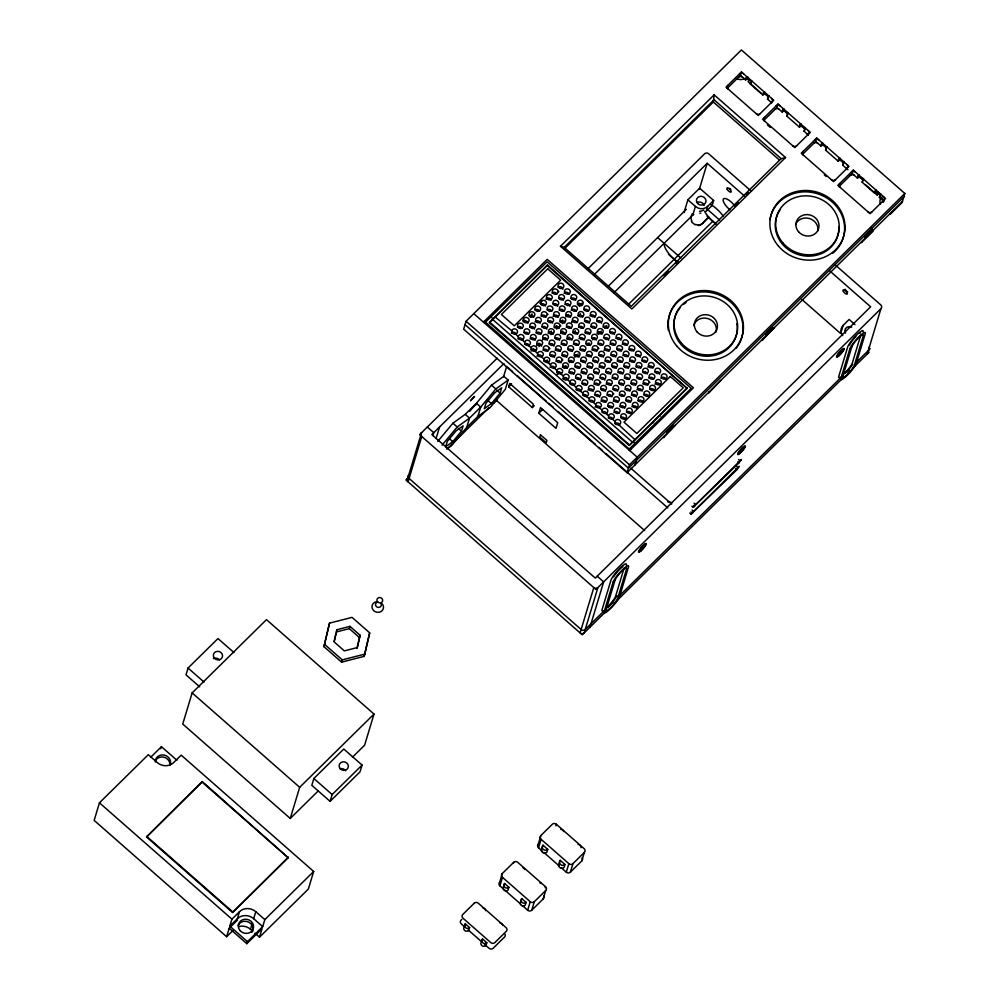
<?xml version="1.0" encoding="UTF-8"?>
<svg xmlns="http://www.w3.org/2000/svg" width="999" height="999" viewBox="0 0 999 999"><rect width="100%" height="100%" fill="white"/><g stroke="black" fill="none" stroke-linecap="round" stroke-linejoin="round"><path stroke-width="1.5" d="M714.16 94.83L560.464 246.266L631.868 308.966L785.564 157.517L714.16 94.83L713.361 102.01L564.622 248.564M690.971 514.223L736.987 469.605L739.26 466.283L690.996 514.135L689.785 513.074M323.951 646.653L329.52 623.139L352.06 617.37L369.692 632.854L364.797 654.108L364.111 656.38L341.583 662.15L323.951 646.653L329.52 623.139M334.103 641.495L335.989 633.316M336.988 629.695L334.166 641.945L344.33 650.886L357.33 647.552L360.152 635.302L349.987 626.361L336.988 629.695L336.301 631.955L349.3 628.633L359.465 637.562L356.955 648.463M364.111 656.38L369.692 632.854M693.044 507.33L739.048 462.812L741.333 459.528L693.044 507.33L691.832 506.268M254.995 933.203L259.515 937.162L308.366 889.035L313.674 871.465L181.194 755.132L173.664 762.562A11.638 10.639 16.8 0 1 157.343 762.612L148.314 754.682L99.45 802.809L94.156 820.379L226.623 936.712L233.079 930.356M160.827 748.713L161.438 746.678L176.873 760.227M233.978 652.584L217.982 638.548L188.049 668.031L186.001 674.837L199.713 686.875M146.541 836.962L202.322 781.605L288.174 857.716L232.567 912.512L146.541 836.962L202.322 781.605M352.397 757.254L364.598 745.229L374.013 714.073L266.483 619.642L192.145 692.894L182.742 724.05L290.259 818.481L318.007 791.146M232.567 912.512L288.349 857.142M226.623 936.712L229.196 928.208L236.726 920.791A11.638 10.639 16.8 0 1 237.45 920.141M247.44 941.657L229.807 926.173L231.93 919.142L239.46 911.725A11.638 10.639 16.8 0 1 255.781 911.675L264.822 919.604L262.7 926.635L247.44 941.657L246.828 943.693L229.196 928.208M229.807 926.173L237.337 918.755L239.46 911.725M252.747 931.218L250.487 929.232L252.248 923.388M262.7 926.635L253.671 918.693L255.781 911.675M290.259 818.481L299.675 787.312L374.013 714.073M349.3 628.633L349.987 626.361M341.583 662.15L342.27 659.877L364.797 654.108M259.515 937.162L262.075 928.67L246.828 943.693M313.861 778.508L311.813 785.314L330.082 801.36L360.015 771.877L362.075 765.072L343.793 749.025L313.861 778.508L332.143 794.567L330.082 801.36M359.465 637.562L360.152 635.302M890.671 213.012L890.334 214.148L902.109 202.547L904.844 193.481L741.408 49.95L466.058 321.253L463.661 329.183L627.11 472.714L902.447 201.411M432.904 435.564L433.778 432.667L427.322 427.01M436.076 438.536L439.572 426.96M489.41 322.689L547.514 265.047L687.125 388.361L629.195 445.442L489.41 322.689L547.514 265.047M495.204 316.983L511.788 330.831M461.501 431.168L463.124 425.811L456.019 430.919L447.302 441.396L445.679 446.753L452.784 441.645L461.501 431.168L458.279 428.334M446.678 449.125L451.598 445.579L466.708 427.422L469.518 418.131L480.706 407.093L495.829 388.936L508.141 380.082L503.833 376.298L491.52 385.164L476.411 403.321L465.222 414.348L452.909 423.214L437.787 441.371M466.708 427.422L477.909 416.396L480.706 407.093L476.411 403.321M497.315 397.452L496.416 400.399L644.68 530.606M503.558 376.748L506.68 366.408M500.124 393.119L501.735 387.762L494.642 392.869L485.926 403.346L484.303 408.703L491.408 403.596L500.124 393.119L496.89 390.284M508.141 380.082L505.332 389.373L490.222 407.53L477.909 416.396M508.691 386.8L509.715 383.404L533.366 404.183L532.342 407.58L508.691 386.8L511.588 383.953M538.798 413.249L540.509 407.58L557.717 422.689L556.006 428.346L538.798 413.249L542.657 409.44M558.041 371.765L557.18 374.6L559.39 372.427M578.321 305.719L579.095 303.134M579.545 306.156L580.319 303.559M581.006 305.806L581.793 303.209M465.284 923.813L464.435 926.647A2.91 2.66 16.8 0 0 464.647 930.444A2.91 2.66 16.8 0 0 468.731 930.431L469.592 927.596L465.284 923.813A2.91 2.66 16.8 0 0 465.509 927.609A2.91 2.66 16.8 0 0 469.592 927.596M684.04 212.562L687.886 199.812L699.662 188.199L713.648 200.474L712.15 205.444L706.156 211.338L707.654 206.381L713.648 200.474M699.337 189.298L707.192 163.274L744.555 196.079M691.845 220.941L691.383 219.78A16.009 5.832 45.4 0 1 692.944 214.585L695.416 206.418L687.886 199.812M727.185 88.387L740.434 75.337L741.458 71.94L773.713 100.275L758.266 115.484L726.011 87.163L741.458 71.94M629.195 445.442L687.3 387.799M482.492 938.923L481.63 941.757A2.91 2.66 16.8 0 0 481.855 945.554A2.91 2.66 16.8 0 0 485.939 945.529L486.788 942.706L482.492 938.923A2.91 2.66 16.8 0 0 482.717 942.719A2.91 2.66 16.8 0 0 486.788 942.706M522.477 905.656L527.672 910.226A2.91 2.66 16.8 0 0 531.755 910.201L543.144 898.988L545.716 890.484A2.91 2.66 16.8 0 0 545.491 886.687L517.757 862.324A2.91 2.66 16.8 0 0 513.673 862.349L502.272 873.563L499.712 882.067A2.91 2.66 16.8 0 0 499.937 885.863L520.741 904.132M499.937 885.863L502.497 877.359A2.91 2.66 16.8 0 1 502.272 873.563M634.989 439.735L618.743 424.75M766.733 94.73A3.197 2.922 16.8 0 0 762.799 94.98L750.324 84.028A3.197 2.922 16.8 0 0 749.987 79.957A3.197 2.922 16.8 0 0 745.591 79.883L746.29 77.547A3.197 2.922 16.8 0 1 747.839 76.823M627.11 472.714L629.495 464.772L904.844 193.481M702.522 223.376L708.641 217.058L702.522 223.376A8.729 7.98 16.8 0 1 698.301 225.574M504.595 883.503L503.733 886.325A2.91 2.66 16.8 0 0 503.958 890.121A2.91 2.66 16.8 0 0 508.029 890.109L508.891 887.274L504.595 883.503A2.91 2.66 16.8 0 0 504.807 887.287A2.91 2.66 16.8 0 0 508.891 887.274M749 78.896L748.151 81.731L761.051 93.069M513.349 863.411L513.673 862.349M634.827 465.097L637.225 457.167L473.776 313.636M750.324 84.028L751.023 81.706A3.197 2.922 16.8 0 0 751.66 80.507M589.984 627.197L603.671 581.868L597.215 576.198M762.799 94.98L763.498 92.657A3.197 2.922 16.8 0 1 764.747 91.995M521.79 898.601L520.941 901.435A2.91 2.66 16.8 0 0 521.153 905.231A2.91 2.66 16.8 0 0 525.237 905.219L526.098 902.384L521.79 898.601A2.91 2.66 16.8 0 0 522.015 902.397A2.91 2.66 16.8 0 0 526.098 902.384M542.02 850.848L538.548 847.814A2.91 2.66 16.8 0 1 538.324 844.018L540.896 835.514L552.285 824.287A2.91 2.66 16.8 0 1 556.368 824.275L584.115 848.638A2.91 2.66 16.8 0 1 584.328 852.434L581.768 860.926L570.379 872.152A2.91 2.66 16.8 0 1 566.296 872.164L561.088 867.607M538.548 847.814L541.121 839.31A2.91 2.66 16.8 0 1 540.896 835.514M663.786 436.563L663.448 437.699L675.374 425.149M624 568.443L615.546 596.428A8.729 1.586 -48.7 0 1 611.613 602.409A8.729 1.586 -48.7 0 1 605.731 608.104M771.653 102.76L767.519 99.138L768.219 96.816A3.197 2.922 16.8 0 0 768.868 95.617M543.006 845.204L542.132 848.089A3.197 2.922 16.8 0 0 542.382 852.259A3.197 2.922 16.8 0 0 546.865 852.247L547.739 849.362L543.006 845.204A3.197 2.922 16.8 0 0 543.256 849.375A3.197 2.922 16.8 0 0 547.739 849.362M527.672 910.226L530.244 901.722L502.497 877.359M555.894 825.873L556.368 824.275M531.755 910.201L534.315 901.71L545.716 890.484M763.748 120.492L776.985 107.442L778.009 104.046L810.276 132.38L794.829 147.59L762.562 119.268L778.009 104.046M545.167 887.749L545.491 886.687M804.682 128.596A3.197 2.922 16.8 0 0 799.35 127.085L786.875 116.134A3.197 2.922 16.8 0 0 786.538 112.063A3.197 2.922 16.8 0 0 782.155 111.975L782.854 109.653A3.197 2.922 16.8 0 1 784.103 108.991M560.214 860.314L559.34 863.198A3.197 2.922 16.8 0 0 559.577 867.369A3.197 2.922 16.8 0 0 564.073 867.357L564.947 864.46L560.214 860.314A3.197 2.922 16.8 0 0 560.451 864.485A3.197 2.922 16.8 0 0 564.947 864.46M786.875 116.134L787.574 113.811A3.197 2.922 16.8 0 0 788.223 112.612M709.165 391.858L708.828 392.982L720.754 380.444M566.296 872.164L568.856 863.673L541.121 839.31M570.379 872.152L572.939 863.66L584.328 852.434M799.35 127.085L800.062 124.763A3.197 2.922 16.8 0 1 801.31 124.101M808.216 134.865L804.083 131.244L804.782 128.921A3.197 2.922 16.8 0 0 805.431 127.722M802.459 154.483L815.696 141.446L816.72 138.037L848.988 166.371L833.541 181.593L801.273 153.259L816.72 138.037M824.799 145.717A3.197 2.922 16.8 0 0 820.866 145.979L821.565 143.656A3.197 2.922 16.8 0 1 822.814 142.982M762.849 338.961L762.499 340.097L774.437 327.547M847.951 169.768L842.794 165.235A3.197 2.922 16.8 0 0 842.457 161.164A3.197 2.922 16.8 0 0 838.061 161.089L825.586 150.125L826.285 147.802A3.197 2.922 16.8 0 0 826.935 146.603M838.061 161.089L838.773 158.754A3.197 2.922 16.8 0 1 840.009 158.092M842.794 165.235L843.493 162.912A3.197 2.922 16.8 0 0 844.143 161.713M839.023 186.588L852.259 173.539L853.283 170.142L885.539 198.476L870.092 213.699L837.836 185.364L853.283 170.142M883.478 200.961L879.357 197.34A3.197 2.922 16.8 0 0 879.02 193.269A3.197 2.922 16.8 0 0 874.625 193.182L862.149 182.23A3.197 2.922 16.8 0 0 861.812 178.159A3.197 2.922 16.8 0 0 857.417 178.084L858.129 175.762A3.197 2.922 16.8 0 1 859.365 175.087M862.149 182.23L862.849 179.907A3.197 2.922 16.8 0 0 863.548 178.421M874.625 193.182L875.324 190.859A3.197 2.922 16.8 0 1 876.573 190.197M861.712 241.558L861.363 242.682L872.951 231.268L873.301 230.132L871.14 228.247M865.359 184.653L877.184 195.042L878.034 192.208M879.357 197.34L880.057 195.017A3.197 2.922 16.8 0 0 880.693 193.818M841.433 331.019L843.144 325.349L849.125 319.455L854.957 324.575M860.726 335.189L852.272 363.186A8.729 1.586 -48.7 0 1 848.338 369.168A8.729 1.586 -48.7 0 1 842.457 374.862M835.077 264.785L880.731 304.87A2.91 2.66 16.8 0 1 880.943 308.666L867.257 353.996A2.91 2.66 16.8 0 0 867.694 351.024M442.095 445.142L457.205 426.985L469.518 418.131L465.222 414.348M484.54 323.089L547.115 261.813L691.208 388.349L628.621 449.612M560.464 246.266L564.198 247.39L714.035 99.75L781.143 158.666L785.564 157.517M539.747 303.134L541.945 300.961M497.202 358.154L419.592 434.615L595.941 589.472L880.943 308.666M588.149 268.544L704.607 153.809A2.91 2.66 16.8 0 1 708.678 153.784L750.811 190.784M503.971 363.499L431.843 434.577L595.279 578.096L870.629 306.805L829.769 270.916M593.918 274.875L707.192 163.274M531.218 350.986L533.628 348.626M536.763 345.517L539.173 343.156M542.507 339.872L544.73 337.687M549.163 333.304L551.386 331.119M554.72 327.834L556.942 325.649M560.264 322.365L562.674 319.992M565.821 316.895L568.231 314.523M534.477 350.961L536.326 349.138M538.911 346.591L541.133 344.405M551.123 334.553L553.346 332.367M556.68 329.083L558.903 326.898M562.237 323.614L565.009 320.879M408.116 477.772L405.919 479.945L582.255 634.802L606.618 610.801M560.476 333.304L562.687 331.131M571.515 322.427L573.726 320.254M578.146 315.896L580.357 313.723M607.954 286.538L686.313 209.328M509.028 385.676L510.964 383.766M448.002 448.101L489.098 407.617M493.531 403.246L496.865 399.962M566.957 339.036L569.055 336.975M573.226 332.854L575.324 330.794M613.973 292.707L693.094 214.76M150.549 757.417L161.438 746.678M563.798 368.069L566.008 365.896M569.318 362.637L571.528 360.464M574.837 357.192L578.159 353.933M586.987 345.229L589.198 343.057M592.507 339.797L594.717 337.625M598.026 334.353L601.336 331.094M604.645 327.834L606.855 325.649M628.933 303.896L712.811 221.254M781.143 158.666L631.306 306.306L564.198 247.39M663.91 275.761L668.356 271.391M676.123 263.736L678.346 261.551M734.952 205.769L738.273 202.497M746.041 194.842L748.263 192.657M532.342 407.58L534.278 405.669M877.184 195.042L879.395 192.869M903.82 196.878L628.471 468.181L465.034 324.65M332.143 794.567L362.075 765.072M264.822 919.604L313.674 871.465M604.32 610.676L585.214 629.507A2.91 2.66 16.8 0 1 581.131 629.52L409.091 478.434A2.91 2.66 16.8 0 1 408.866 474.65M607.629 607.417L613.186 601.935M618.706 596.503L840.559 377.909M846.952 371.616L849.162 369.43M855.818 362.887L870.216 348.688M614.36 603.171L842.856 378.034M848.139 372.827L850.361 370.641M852.572 368.469L869.192 352.085M461.8 919.417L461.088 920.116A2.91 2.66 16.8 0 0 461.313 923.913L464.785 926.96M538.324 844.018L539.048 843.318M692.944 214.585L693.793 214.485M485.327 322.702L483.454 322.14L547.177 259.353L693.418 387.774L629.695 450.561L629.42 449.225L484.428 321.191M629.42 449.225L630.656 449.612M746.29 77.547L751.023 81.706M763.498 92.657L768.219 96.816M782.854 109.653L787.574 113.811M800.062 124.763L804.782 128.921M821.565 143.656L826.285 147.802M838.773 158.754L843.493 162.912M858.129 175.762L862.849 179.907M875.324 190.859L880.057 195.017M740.434 75.337L745.591 79.883M776.985 107.442L782.155 111.975M815.696 141.446L820.866 145.979M852.259 173.539L857.417 178.084M767.407 124.875L770.241 127.373M824.262 174.813L826.161 176.473M713.361 102.01L779.295 159.927M707.891 209.765L719.542 219.992M707.105 216.234L716.033 224.088M801.935 299.525L840.459 333.354M657.629 237.587L680.918 258.042M668.481 254.295L678.046 262.687M547.34 265.609L687.125 388.361M738.523 459.478L739.735 460.539M737.836 461.75L739.048 462.812M736.463 466.283L737.674 467.345M735.776 468.543L736.987 469.605M515.521 334.103L518.244 336.488M521.965 339.76L524.7 342.158M528.421 345.429L531.143 347.827M534.865 351.099L537.599 353.484M541.321 356.755L544.043 359.153M547.777 362.425L550.499 364.822M554.22 368.094L556.955 370.492M560.676 373.763L563.399 376.148M567.132 379.42L569.855 381.818M573.576 385.09L576.311 387.487M580.032 390.759L582.754 393.144M586.488 396.416L589.21 398.813M592.931 402.085L595.666 404.483M599.388 407.754L602.11 410.139M605.844 413.411L608.566 415.809M612.287 419.081L615.022 421.478M491.121 316.995L493.269 318.881L492.482 319.268L632.267 442.02L633.054 441.633L635.202 443.519M489.585 322.115L629.37 444.867M694.105 503.234L695.316 504.295M693.418 505.506L694.63 506.568M692.057 510.039L693.269 511.101M690.971 511.95L692.582 513.361M466.058 321.253L629.495 464.772M630.794 468.194L671.653 504.083M507.854 367.432L512.524 371.528M517.195 375.636L546.378 401.261M548.713 403.309L553.384 407.417M558.054 411.513L595.404 444.318M598.913 447.402L602.409 450.474M605.918 453.546L667.794 507.879M491.52 385.164L495.829 388.936M487.1 399.812L491.408 403.596M452.909 423.214L457.205 426.985M449.562 438.811L452.784 441.645M324.625 644.392L342.27 659.877M543.756 852.372L559.353 866.083M188.049 668.031L204.046 682.08M468.244 930.007L482.117 942.182M484.428 944.217L489.06 948.276A2.91 2.66 16.8 0 0 493.131 948.263L504.532 937.037A2.91 2.66 16.8 0 0 504.957 934.065M192.145 692.894L299.675 787.312M202.16 782.167L288.174 857.716M146.716 836.4L232.742 911.937M99.45 802.809L231.93 919.142M868.581 347.39A2.91 2.66 16.8 0 1 868.281 350.587M847.689 291.895A2.91 1.061 45.4 0 1 845.179 289.235M730.793 189.36A2.91 1.061 45.4 0 1 729.782 188.336M469.705 411.401A9.241 1.673 -48.7 0 1 477.047 403.708M730.044 209.79A9.016 3.284 45.4 0 1 723.676 198.739A9.016 3.284 45.4 0 1 734.902 206.244M613.611 576.785A8.729 1.586 -48.7 0 1 622.852 566.583M626.373 565.059A11.638 2.11 -48.7 0 0 620.017 568.144A11.638 2.11 -48.7 0 0 610.926 580.282L602.035 609.752A11.638 2.11 -48.7 0 0 602.897 610.901M616.995 595.691A11.638 2.11 -48.7 0 1 608.104 606.942M863.099 331.818A11.638 2.11 -48.7 0 0 856.755 334.89A11.638 2.11 -48.7 0 0 847.651 347.04L838.76 376.498A11.638 2.11 -48.7 0 0 840.559 377.21M852.721 364.21A11.638 2.11 -48.7 0 1 845.117 373.426M849.587 345.13A8.729 1.586 -48.7 0 1 855.881 336.551M859.827 333.191A8.729 1.586 -48.7 0 1 860.526 332.854M532.017 313.836A8.729 7.98 16.8 0 1 530.394 317.345M524.8 320.217A8.729 7.98 16.8 0 1 523.014 320.217M668.368 330.482A37.837 34.565 16.8 0 1 713.923 293.231A37.837 34.565 16.8 0 1 736.263 348.139M736.875 323.601A32.018 29.246 16.8 0 1 697.851 354.995A32.018 29.246 16.8 0 1 680.007 307.942M683.828 304.183A32.018 29.246 16.8 0 1 686.076 302.522M769.904 219.668A37.837 34.565 16.8 0 1 824.625 196.741A37.837 34.565 16.8 0 1 832.629 253.359M838.785 226.573A32.018 29.246 16.8 0 1 799.25 254.87A32.018 29.246 16.8 0 1 779.919 210.065M804.719 130.057A3.197 2.922 16.8 0 1 804.083 131.244M767.569 95.467A3.197 2.922 16.8 0 1 767.519 99.138M693.668 325.574A11.638 10.639 16.8 0 1 707.767 318.569A11.638 10.639 16.8 0 1 716.046 332.005M795.579 224.5A11.638 10.639 16.8 0 1 809.327 218.494A11.638 10.639 16.8 0 1 817.856 230.881M620.854 417.644A2.91 2.66 16.8 0 1 625.312 419.031M626.435 412.088A2.91 2.66 16.8 0 1 631.293 414.135M631.88 406.73A2.91 2.66 16.8 0 1 637.05 408.154M637.837 400.836A2.91 2.66 16.8 0 1 642.782 402.172M643.818 394.967A2.91 2.66 16.8 0 1 648.663 397.015M649.812 389.111A2.91 2.66 16.8 0 1 654.432 391.034M654.907 384.091A2.91 2.66 16.8 0 1 660.164 385.052M660.851 378.184A2.91 2.66 16.8 0 1 665.858 379.071M654.944 372.028A2.91 2.66 16.8 0 1 659.59 374.225M649.912 382.405A2.91 2.66 16.8 0 1 649.412 382.155M648.763 378.059A2.91 2.66 16.8 0 1 653.621 379.121M642.807 383.941A2.91 2.66 16.8 0 1 647.914 385.09M636.863 389.847A2.91 2.66 16.8 0 1 642.182 391.071M631.393 395.179A2.91 2.66 16.8 0 1 636.425 397.053M625.774 400.724A2.91 2.66 16.8 0 1 630.544 402.21M619.805 406.593A2.91 2.66 16.8 0 1 624.812 408.191M613.848 412.475A2.91 2.66 16.8 0 1 618.868 413.361M607.941 406.318A2.91 2.66 16.8 0 1 612.499 407.967M613.186 401.099A2.91 2.66 16.8 0 1 618.206 401.985M619.33 395.055A2.91 2.66 16.8 0 1 623.875 396.029M624.937 389.51A2.91 2.66 16.8 0 1 629.944 391.108M630.906 383.641A2.91 2.66 16.8 0 1 635.676 385.127M636.912 377.784A2.91 2.66 16.8 0 1 641.37 379.158M642.707 372.078A2.91 2.66 16.8 0 1 647.315 373.988M647.789 367.058A2.91 2.66 16.8 0 1 653.046 368.007M641.833 360.851A2.91 2.66 16.8 0 1 646.503 362.075M635.864 366.72A2.91 2.66 16.8 0 1 640.809 368.057M629.907 372.602A2.91 2.66 16.8 0 1 635.077 374.026M624.275 378.134A2.91 2.66 16.8 0 1 629.133 379.208M618.868 383.529A2.91 2.66 16.8 0 1 623.426 385.177M613.836 393.906A2.91 2.66 16.8 0 1 612.724 393.169M612.874 389.385A2.91 2.66 16.8 0 1 617.694 391.158M606.893 395.254A2.91 2.66 16.8 0 1 611.9 396.865M600.936 401.148A2.91 2.66 16.8 0 1 605.956 402.035M594.842 395.142A2.91 2.66 16.8 0 1 599.687 397.177M600.836 389.285A2.91 2.66 16.8 0 1 605.456 391.196M606.081 384.066A2.91 2.66 16.8 0 1 611.188 385.214M612.037 378.184A2.91 2.66 16.8 0 1 616.883 379.245M617.819 372.477A2.91 2.66 16.8 0 1 622.827 374.076M623.801 366.596A2.91 2.66 16.8 0 1 628.558 368.094M629.407 361.051A2.91 2.66 16.8 0 1 634.265 362.125M635.389 355.182A2.91 2.66 16.8 0 1 640.234 357.23M628.933 349.525A2.91 2.66 16.8 0 1 633.691 351.011M622.789 355.569A2.91 2.66 16.8 0 1 627.896 356.718M617.17 361.101A2.91 2.66 16.8 0 1 622.015 362.162M611.987 366.358A2.91 2.66 16.8 0 1 616.321 368.132M605.968 372.202A2.91 2.66 16.8 0 1 610.589 374.113M600.936 382.58A2.91 2.66 16.8 0 1 600.212 382.18M599.974 378.059A2.91 2.66 16.8 0 1 604.82 380.095M593.831 384.103A2.91 2.66 16.8 0 1 598.851 384.99M587.887 390.01A2.91 2.66 16.8 0 1 593.206 391.233M581.93 383.803A2.91 2.66 16.8 0 1 586.6 385.04M587.936 377.947A2.91 2.66 16.8 0 1 592.582 380.144M593.955 372.103A2.91 2.66 16.8 0 1 598.339 374.163M598.963 367.033A2.91 2.66 16.8 0 1 604.07 368.181M604.919 361.139A2.91 2.66 16.8 0 1 609.865 362.475M611.863 359.79A2.91 2.66 16.8 0 1 610.938 359.228M610.901 355.269A2.91 2.66 16.8 0 1 615.721 357.03M616.895 349.413A2.91 2.66 16.8 0 1 621.453 351.049M622.14 344.193A2.91 2.66 16.8 0 1 627.16 345.08M615.846 338.349A2.91 2.66 16.8 0 1 620.891 340.234M609.889 344.243A2.91 2.66 16.8 0 1 614.909 345.13M603.945 350.149A2.91 2.66 16.8 0 1 609.203 351.099M598.863 355.157A2.91 2.66 16.8 0 1 603.471 357.08M592.857 361.014A2.91 2.66 16.8 0 1 597.714 363.062M586.888 366.895A2.91 2.66 16.8 0 1 591.833 368.219M580.931 372.777A2.91 2.66 16.8 0 1 586.101 374.2M575.486 378.146A2.91 2.66 16.8 0 1 580.332 380.182M568.843 372.639A2.91 2.66 16.8 0 1 573.851 374.238M574.825 366.77A2.91 2.66 16.8 0 1 579.582 368.256M580.619 361.064A2.91 2.66 16.8 0 1 585.464 363.099M585.913 355.894A2.91 2.66 16.8 0 1 591.233 357.118M591.858 349.987A2.91 2.66 16.8 0 1 596.965 351.136M598.963 348.451A2.91 2.66 16.8 0 1 598.451 348.201M597.814 344.106A2.91 2.66 16.8 0 1 602.659 345.167M603.995 338.074A2.91 2.66 16.8 0 1 608.641 340.272M609.79 332.367A2.91 2.66 16.8 0 1 614.397 334.29M602.946 327.023A2.91 2.66 16.8 0 1 607.804 328.084M596.84 333.104A2.91 2.66 16.8 0 1 602.097 334.053M591.745 338.124A2.91 2.66 16.8 0 1 596.366 340.035M585.951 343.831A2.91 2.66 16.8 0 1 590.421 345.204M579.957 349.687A2.91 2.66 16.8 0 1 584.715 351.186M573.975 355.557A2.91 2.66 16.8 0 1 578.983 357.155M568.369 361.101A2.91 2.66 16.8 0 1 572.927 362.075M562.237 367.157A2.91 2.66 16.8 0 1 567.245 368.044M555.943 361.313A2.91 2.66 16.8 0 1 560.951 362.912M562.887 359.952A2.91 2.66 16.8 0 1 561.775 359.215M561.925 355.432A2.91 2.66 16.8 0 1 566.745 357.205M567.919 349.575A2.91 2.66 16.8 0 1 572.477 351.223M573.326 344.18A2.91 2.66 16.8 0 1 578.171 345.254M578.945 338.661A2.91 2.66 16.8 0 1 584.115 340.085M584.902 332.767A2.91 2.66 16.8 0 1 589.847 334.103M590.884 326.898A2.91 2.66 16.8 0 1 595.554 328.134M596.678 321.191A2.91 2.66 16.8 0 1 601.535 323.239M589.872 315.871A2.91 2.66 16.8 0 1 595.042 317.295M584.427 321.228A2.91 2.66 16.8 0 1 589.285 323.276M578.458 327.11A2.91 2.66 16.8 0 1 583.304 328.172M572.852 332.655A2.91 2.66 16.8 0 1 577.609 334.141M566.87 338.524A2.91 2.66 16.8 0 1 571.878 340.122M561.076 344.23A2.91 2.66 16.8 0 1 565.933 345.292M555.119 350.112A2.91 2.66 16.8 0 1 560.227 351.261M549.875 355.332A2.91 2.66 16.8 0 1 554.495 357.242M542.882 350.162A2.91 2.66 16.8 0 1 547.889 351.049M549.974 348.626A2.91 2.66 16.8 0 1 549.25 348.226M549.013 344.106A2.91 2.66 16.8 0 1 553.871 346.154M555.019 338.249A2.91 2.66 16.8 0 1 559.627 340.159M561.038 332.405A2.91 2.66 16.8 0 1 565.359 334.178M566.208 327.148A2.91 2.66 16.8 0 1 571.066 328.209M572.002 321.441A2.91 2.66 16.8 0 1 576.947 322.764M577.984 315.572A2.91 2.66 16.8 0 1 582.742 317.058M583.978 309.715A2.91 2.66 16.8 0 1 588.448 311.089M577.322 304.195A2.91 2.66 16.8 0 1 581.88 305.17M571.178 310.239A2.91 2.66 16.8 0 1 576.198 311.126M565.946 315.459A2.91 2.66 16.8 0 1 570.491 317.108M560.901 325.836A2.91 2.66 16.8 0 1 559.79 325.1M559.939 321.316A2.91 2.66 16.8 0 1 564.76 323.089M553.97 327.185A2.91 2.66 16.8 0 1 558.916 328.521M548.014 333.079A2.91 2.66 16.8 0 1 553.121 334.228M542.994 338.149A2.91 2.66 16.8 0 1 547.39 340.209M536.975 343.993A2.91 2.66 16.8 0 1 541.62 346.191M529.97 338.823A2.91 2.66 16.8 0 1 535.139 340.247M535.926 332.942A2.91 2.66 16.8 0 1 540.871 334.265M541.908 327.073A2.91 2.66 16.8 0 1 546.765 329.108M547.902 321.203A2.91 2.66 16.8 0 1 552.522 323.127M552.996 316.196A2.91 2.66 16.8 0 1 558.254 317.145M559.103 310.102A2.91 2.66 16.8 0 1 563.96 311.176M564.897 304.395A2.91 2.66 16.8 0 1 569.929 306.281M570.866 298.526A2.91 2.66 16.8 0 1 575.686 300.299M564.073 293.207A2.91 2.66 16.8 0 1 569.093 294.093M558.828 298.426A2.91 2.66 16.8 0 1 563.386 300.062M553.034 304.133A2.91 2.66 16.8 0 1 557.692 306.318M548.001 314.498A2.91 2.66 16.8 0 1 547.502 314.248M547.04 309.99A2.91 2.66 16.8 0 1 551.71 311.213M540.896 316.034A2.91 2.66 16.8 0 1 546.003 317.183M534.952 321.94A2.91 2.66 16.8 0 1 540.272 323.164M529.657 327.11A2.91 2.66 16.8 0 1 534.515 329.146M524.075 332.667A2.91 2.66 16.8 0 1 528.533 334.041M517.42 327.148A2.91 2.66 16.8 0 1 521.977 328.134M523.026 321.603A2.91 2.66 16.8 0 1 528.034 323.214M529.008 315.734A2.91 2.66 16.8 0 1 533.766 317.232M535.002 309.877A2.91 2.66 16.8 0 1 539.46 311.263M540.796 304.171A2.91 2.66 16.8 0 1 545.417 306.081M545.879 299.151A2.91 2.66 16.8 0 1 551.136 300.112M551.985 293.069A2.91 2.66 16.8 0 1 556.843 294.131M558.928 291.72A2.91 2.66 16.8 0 1 558.004 291.159M557.966 287.2A2.91 2.66 16.8 0 1 562.824 289.235M883.965 201.336A8.729 7.98 16.8 0 1 881.742 197.028M880.494 204.296A8.729 7.98 16.8 0 1 880.806 197.952M744.817 78.546A8.729 7.98 16.8 0 1 736.413 78.571M653.633 422.677A8.729 7.98 16.8 0 1 651.972 422.802M660.289 414.597A8.729 7.98 16.8 0 1 660.252 416.158M825.636 146.453A3.197 2.922 16.8 0 1 825.586 150.125M511.276 333.204A2.91 2.66 16.8 0 1 516.296 334.091M517.894 338.686A2.91 2.66 16.8 0 1 522.902 340.284M524.525 344.193A2.91 2.66 16.8 0 1 529.383 346.228M530.981 349.862A2.91 2.66 16.8 0 1 535.651 351.086M536.938 356.069A2.91 2.66 16.8 0 1 542.195 357.018M543.881 361.188A2.91 2.66 16.8 0 1 548.738 363.224M549.987 367.195A2.91 2.66 16.8 0 1 555.007 368.082M556.992 372.365A2.91 2.66 16.8 0 1 561.55 374.013M562.887 378.521A2.91 2.66 16.8 0 1 567.907 379.408M569.892 383.703A2.91 2.66 16.8 0 1 574.363 385.077M575.961 389.672A2.91 2.66 16.8 0 1 580.906 391.009M582.792 395.03A2.91 2.66 16.8 0 1 587.449 397.227M588.861 401.011A2.91 2.66 16.8 0 1 593.718 402.073M594.992 407.055A2.91 2.66 16.8 0 1 600.262 408.004M601.947 412.175A2.91 2.66 16.8 0 1 606.805 414.223M608.216 418.007A2.91 2.66 16.8 0 1 613.074 419.068M614.847 423.514A2.91 2.66 16.8 0 1 619.617 425M500.037 923.113A2.91 2.66 16.8 0 1 502.747 925.499M483.129 908.054A2.91 2.66 16.8 0 1 485.576 910.663M213.436 658.666A4.658 4.258 16.8 0 1 219.568 659.964M340.072 768.805A4.658 4.258 16.8 0 1 345.617 770.791M728.159 89.048A2.91 2.66 16.8 0 1 727.934 85.265M764.722 121.154A2.91 2.66 16.8 0 1 764.497 117.37M803.433 155.145A2.91 2.66 16.8 0 1 803.208 151.361M839.984 187.25A2.91 2.66 16.8 0 1 839.772 183.466M738.498 77.248A2.91 2.66 16.8 0 1 742.582 77.235M739.522 73.839A2.91 2.66 16.8 0 1 743.606 73.826M775.062 109.353A2.91 2.66 16.8 0 1 779.133 109.341M776.086 105.944A2.91 2.66 16.8 0 1 780.169 105.931M813.773 143.344A2.91 2.66 16.8 0 1 817.844 143.332M814.797 139.947A2.91 2.66 16.8 0 1 818.88 139.935M850.324 175.449A2.91 2.66 16.8 0 1 854.407 175.437M851.348 172.053A2.91 2.66 16.8 0 1 855.431 172.028M796.752 145.692A2.91 2.66 16.8 0 1 792.669 145.704M760.202 113.586A2.91 2.66 16.8 0 1 756.118 113.599M835.464 179.683A2.91 2.66 16.8 0 1 831.38 179.695M872.027 211.788A2.91 2.66 16.8 0 1 867.944 211.8M770.541 101.786A2.91 2.66 16.8 0 1 771.465 103.397M771.565 98.377A2.91 2.66 16.8 0 1 771.777 102.173M807.092 133.891A2.91 2.66 16.8 0 1 807.954 135.227M808.116 130.482A2.91 2.66 16.8 0 1 808.341 134.278M845.803 167.882A2.91 2.66 16.8 0 1 846.665 169.218M846.827 164.485A2.91 2.66 16.8 0 1 847.052 168.269M882.367 199.987A2.91 2.66 16.8 0 1 883.291 202.422M883.391 196.578A2.91 2.66 16.8 0 1 883.615 200.374M577.996 844.417A3.197 2.922 16.8 0 1 581.006 847.651M560.789 829.32A3.197 2.922 16.8 0 1 563.698 831.63M572.939 863.66A2.91 2.66 16.8 0 1 568.856 863.673M582.067 857.729A2.91 2.66 16.8 0 1 581.768 860.926M539.922 882.904A2.91 2.66 16.8 0 1 541.133 883.566M523.001 867.894A2.91 2.66 16.8 0 1 524.7 869.53M534.315 901.71A2.91 2.66 16.8 0 1 530.244 901.722M543.581 896.016A2.91 2.66 16.8 0 1 543.144 898.988M237.337 918.755A11.638 10.639 16.8 0 1 253.671 918.693M238.661 926.635A11.638 10.639 16.8 0 1 250.487 929.232M238.149 925.549A7.717 7.043 16.8 0 1 248.664 922.114A7.717 7.043 16.8 0 1 251.86 932.354M155.295 762.05A7.717 7.043 16.8 0 1 164.46 755.144A7.717 7.043 16.8 0 1 169.83 765.446A7.717 7.043 16.8 0 0 164.61 757.404A7.717 7.043 16.8 0 0 155.444 760.639M677.734 262.063A16.009 5.832 45.4 0 1 664.123 243.294M566.058 380.107A16.009 5.832 45.4 0 1 562.849 378.683M547.964 362.687A16.009 5.832 45.4 0 1 547.152 359.977M715.471 223.401A16.009 5.832 45.4 0 1 704.67 211.513M710.676 204.57A16.009 5.832 45.4 0 1 723.288 216.259M707.654 206.381A8.729 7.98 16.8 0 1 695.416 206.418M702.871 223.214A8.079 7.418 71.3 0 1 695.504 224.4M696.965 202.522A4.808 4.383 16.8 0 1 704.108 205.457M703.895 210.152A8.079 2.735 -14 0 1 699.512 211.363M692.295 214.173A12.612 2.173 13.4 0 1 692.245 213.699M700.861 213.112A9.441 0.699 -3.6 0 1 699.812 213.162M695.229 224.8A9.441 7.655 -36 0 1 693.219 223.114M692.257 222.777A12.612 8.729 -2.2 0 1 691.433 221.004M667.619 501.81A8.729 7.98 16.8 0 1 671.877 502.809M842.719 335.602A8.729 7.98 16.8 0 1 843.144 325.349M845.554 333.179A4.808 4.383 16.8 0 1 851.685 327.148M381.156 603.97A2.91 2.66 16.8 0 1 379.52 607.267A2.91 2.66 16.8 0 1 375.811 605.744A2.91 2.66 16.8 0 1 377.085 602.297M380.956 602.697A5.819 5.32 16.8 0 1 381.456 611.276A5.819 5.32 16.8 0 1 372.44 608.891A5.819 5.32 16.8 0 1 377.023 601.648M470.579 400.661L474.475 396.528L470.579 400.661M421.528 432.717L407.842 478.046A2.91 2.66 16.8 0 0 408.067 481.83L421.753 436.501A2.91 2.66 16.8 0 1 421.528 432.717M540.459 434.777L539.772 437.038L546.228 442.707L546.915 440.434L540.459 434.777M593.793 587.587L580.107 632.916A2.91 2.66 16.8 0 0 584.19 632.904L597.877 587.574A2.91 2.66 16.8 0 1 593.793 587.587M613.074 582.167L604.183 611.638A11.638 2.11 -48.7 0 0 610.539 608.566A11.638 2.11 -48.7 0 0 619.63 596.415L628.521 566.957A11.638 2.11 -48.7 0 0 622.165 570.029A11.638 2.11 -48.7 0 0 613.074 582.167M615.009 580.269L606.118 609.74A8.729 1.586 -48.7 0 0 610.876 607.429A8.729 1.586 -48.7 0 0 617.694 598.326L626.598 568.856A8.729 1.586 -48.7 0 0 621.828 571.166A8.729 1.586 -48.7 0 0 615.009 580.269M849.812 348.926L840.908 378.384A11.638 2.11 -48.7 0 0 847.264 375.312A11.638 2.11 -48.7 0 0 856.355 363.161L865.259 333.703A11.638 2.11 -48.7 0 0 858.903 336.775A11.638 2.11 -48.7 0 0 849.812 348.926M851.735 347.015L842.844 376.486A8.729 1.586 -48.7 0 0 847.614 374.175A8.729 1.586 -48.7 0 0 854.432 365.072L863.323 335.602A8.729 1.586 -48.7 0 0 858.553 337.912A8.729 1.586 -48.7 0 0 851.735 347.015M547.727 268.831L501.386 314.498L514.285 325.824L560.626 280.17L547.727 268.831M670.304 376.473L623.963 422.14L636.875 433.466L683.216 387.812L670.304 376.473M474.2 903.233L462.799 914.447A2.91 2.66 16.8 0 0 463.024 918.243L490.771 942.606A2.91 2.66 16.8 0 0 494.842 942.594L506.243 931.368A2.91 2.66 16.8 0 0 506.018 927.572L478.284 903.208A2.91 2.66 16.8 0 0 474.2 903.233M839.023 355.719A5.819 1.061 -48.7 0 0 844.192 348.489A5.819 1.061 -48.7 0 0 837.799 354.345A5.819 1.061 -48.7 0 0 839.023 355.719M740.159 453.121A5.819 1.061 -48.7 0 0 745.329 445.904A5.819 1.061 -48.7 0 0 738.935 451.748A5.819 1.061 -48.7 0 0 740.159 453.121M641.108 550.724A5.819 1.061 -48.7 0 0 646.278 543.506A5.819 1.061 -48.7 0 0 639.872 549.35A5.819 1.061 -48.7 0 0 641.108 550.724M843.393 291.408A2.91 1.061 45.4 0 0 847.152 294.106A2.91 1.061 45.4 0 0 844.992 290.422A2.91 1.061 45.4 0 0 843.393 291.408M727.272 189.423A2.91 1.061 45.4 0 0 731.018 192.12A2.91 1.061 45.4 0 0 728.858 188.436A2.91 1.061 45.4 0 0 727.272 189.423M669.13 431.256A4.945 0.899 -48.7 0 0 673.451 425.149A4.945 0.899 -48.7 0 0 667.969 430.207A4.945 0.899 -48.7 0 0 669.13 431.256M768.181 333.654A4.945 0.899 -48.7 0 0 772.502 327.56A4.945 0.899 -48.7 0 0 767.032 332.605A4.945 0.899 -48.7 0 0 768.181 333.654M867.045 236.239A4.945 0.899 -48.7 0 0 871.365 230.145A4.945 0.899 -48.7 0 0 865.896 235.202A4.945 0.899 -48.7 0 0 867.045 236.239M676.972 346.278A37.837 34.565 16.8 0 0 741.121 339.123A37.837 34.565 16.8 0 0 699.575 290.796A37.837 34.565 16.8 0 0 676.972 346.278M681.418 343.057A32.018 29.246 16.8 0 0 735.701 337A32.018 29.246 16.8 0 0 700.536 296.116A32.018 29.246 16.8 0 0 681.418 343.057M778.533 246.204A37.837 34.565 16.8 0 0 842.681 239.048A37.837 34.565 16.8 0 0 801.136 190.722A37.837 34.565 16.8 0 0 778.533 246.204M782.979 242.994A32.018 29.246 16.8 0 0 837.262 236.938A32.018 29.246 16.8 0 0 802.11 196.041A32.018 29.246 16.8 0 0 782.979 242.994M696.99 331.818A11.638 10.639 16.8 0 0 716.733 329.62A11.638 10.639 16.8 0 0 703.945 314.747A11.638 10.639 16.8 0 0 696.99 331.818M798.551 231.743A11.638 10.639 16.8 0 0 818.293 229.545A11.638 10.639 16.8 0 0 805.506 214.673A11.638 10.639 16.8 0 0 798.551 231.743M621.515 418.169A2.91 2.66 16.8 0 0 626.398 417.382A2.91 2.66 16.8 0 0 623.001 413.811A2.91 2.66 16.8 0 0 621.515 418.169M627.21 412.35A2.91 2.66 16.8 0 0 632.142 411.8A2.91 2.66 16.8 0 0 628.945 408.079A2.91 2.66 16.8 0 0 627.21 412.35M633.004 406.643A2.91 2.66 16.8 0 0 637.936 406.094A2.91 2.66 16.8 0 0 634.74 402.372A2.91 2.66 16.8 0 0 633.004 406.643M638.786 400.936A2.91 2.66 16.8 0 0 643.731 400.387A2.91 2.66 16.8 0 0 640.534 396.665A2.91 2.66 16.8 0 0 638.786 400.936M644.58 395.229A2.91 2.66 16.8 0 0 649.525 394.68A2.91 2.66 16.8 0 0 646.328 390.959A2.91 2.66 16.8 0 0 644.58 395.229M650.374 389.523A2.91 2.66 16.8 0 0 655.307 388.973A2.91 2.66 16.8 0 0 652.11 385.252A2.91 2.66 16.8 0 0 650.374 389.523M656.168 383.816A2.91 2.66 16.8 0 0 661.101 383.266A2.91 2.66 16.8 0 0 657.904 379.545A2.91 2.66 16.8 0 0 656.168 383.816M661.962 378.109A2.91 2.66 16.8 0 0 666.895 377.56A2.91 2.66 16.8 0 0 663.698 373.838A2.91 2.66 16.8 0 0 661.962 378.109M655.506 372.44A2.91 2.66 16.8 0 0 660.451 371.89A2.91 2.66 16.8 0 0 657.255 368.169A2.91 2.66 16.8 0 0 655.506 372.44M649.712 378.146A2.91 2.66 16.8 0 0 654.657 377.597A2.91 2.66 16.8 0 0 651.46 373.876A2.91 2.66 16.8 0 0 649.712 378.146M643.93 383.853A2.91 2.66 16.8 0 0 648.863 383.304A2.91 2.66 16.8 0 0 645.666 379.583A2.91 2.66 16.8 0 0 643.93 383.853M638.136 389.56A2.91 2.66 16.8 0 0 643.069 389.011A2.91 2.66 16.8 0 0 639.872 385.289A2.91 2.66 16.8 0 0 638.136 389.56M632.342 395.267A2.91 2.66 16.8 0 0 637.275 394.717A2.91 2.66 16.8 0 0 634.078 391.009A2.91 2.66 16.8 0 0 632.342 395.267M626.548 400.974A2.91 2.66 16.8 0 0 631.48 400.424A2.91 2.66 16.8 0 0 628.284 396.715A2.91 2.66 16.8 0 0 626.548 400.974M620.754 406.68A2.91 2.66 16.8 0 0 625.686 406.131A2.91 2.66 16.8 0 0 622.489 402.422A2.91 2.66 16.8 0 0 620.754 406.68M614.959 412.387A2.91 2.66 16.8 0 0 619.892 411.838A2.91 2.66 16.8 0 0 616.695 408.129A2.91 2.66 16.8 0 0 614.959 412.387M608.516 406.73A2.91 2.66 16.8 0 0 613.448 406.181A2.91 2.66 16.8 0 0 610.252 402.46A2.91 2.66 16.8 0 0 608.516 406.73M614.298 401.024A2.91 2.66 16.8 0 0 619.243 400.474A2.91 2.66 16.8 0 0 616.046 396.753A2.91 2.66 16.8 0 0 614.298 401.024M620.092 395.317A2.91 2.66 16.8 0 0 625.024 394.767A2.91 2.66 16.8 0 0 621.84 391.046A2.91 2.66 16.8 0 0 620.092 395.317M625.886 389.61A2.91 2.66 16.8 0 0 630.819 389.061A2.91 2.66 16.8 0 0 627.622 385.339A2.91 2.66 16.8 0 0 625.886 389.61M631.68 383.903A2.91 2.66 16.8 0 0 636.613 383.341A2.91 2.66 16.8 0 0 633.416 379.632A2.91 2.66 16.8 0 0 631.68 383.903M637.474 378.184A2.91 2.66 16.8 0 0 642.407 377.634A2.91 2.66 16.8 0 0 639.21 373.926A2.91 2.66 16.8 0 0 637.474 378.184M643.269 372.477A2.91 2.66 16.8 0 0 648.201 371.928A2.91 2.66 16.8 0 0 645.004 368.219A2.91 2.66 16.8 0 0 643.269 372.477M649.063 366.77A2.91 2.66 16.8 0 0 653.995 366.221A2.91 2.66 16.8 0 0 650.799 362.512A2.91 2.66 16.8 0 0 649.063 366.77M642.607 361.114A2.91 2.66 16.8 0 0 647.539 360.564A2.91 2.66 16.8 0 0 644.343 356.843A2.91 2.66 16.8 0 0 642.607 361.114M636.813 366.82A2.91 2.66 16.8 0 0 641.745 366.271A2.91 2.66 16.8 0 0 638.548 362.55A2.91 2.66 16.8 0 0 636.813 366.82M631.018 372.527A2.91 2.66 16.8 0 0 635.951 371.978A2.91 2.66 16.8 0 0 632.767 368.256A2.91 2.66 16.8 0 0 631.018 372.527M625.224 378.234A2.91 2.66 16.8 0 0 630.169 377.684A2.91 2.66 16.8 0 0 626.972 373.963A2.91 2.66 16.8 0 0 625.224 378.234M619.442 383.941A2.91 2.66 16.8 0 0 624.375 383.391A2.91 2.66 16.8 0 0 621.178 379.67A2.91 2.66 16.8 0 0 619.442 383.941M613.648 389.647A2.91 2.66 16.8 0 0 618.581 389.098A2.91 2.66 16.8 0 0 615.384 385.377A2.91 2.66 16.8 0 0 613.648 389.647M607.854 395.354A2.91 2.66 16.8 0 0 612.787 394.805A2.91 2.66 16.8 0 0 609.59 391.084A2.91 2.66 16.8 0 0 607.854 395.354M602.06 401.061A2.91 2.66 16.8 0 0 606.992 400.512A2.91 2.66 16.8 0 0 603.796 396.79A2.91 2.66 16.8 0 0 602.06 401.061M595.604 395.392A2.91 2.66 16.8 0 0 600.536 394.842A2.91 2.66 16.8 0 0 597.34 391.133A2.91 2.66 16.8 0 0 595.604 395.392M601.398 389.685A2.91 2.66 16.8 0 0 606.331 389.135A2.91 2.66 16.8 0 0 603.134 385.427A2.91 2.66 16.8 0 0 601.398 389.685M607.192 383.978A2.91 2.66 16.8 0 0 612.125 383.429A2.91 2.66 16.8 0 0 608.928 379.707A2.91 2.66 16.8 0 0 607.192 383.978M612.986 378.271A2.91 2.66 16.8 0 0 617.919 377.722A2.91 2.66 16.8 0 0 614.722 374.001A2.91 2.66 16.8 0 0 612.986 378.271M618.781 372.565A2.91 2.66 16.8 0 0 623.713 372.015A2.91 2.66 16.8 0 0 620.516 368.294A2.91 2.66 16.8 0 0 618.781 372.565M624.575 366.858A2.91 2.66 16.8 0 0 629.507 366.308A2.91 2.66 16.8 0 0 626.311 362.587A2.91 2.66 16.8 0 0 624.575 366.858M630.369 361.151A2.91 2.66 16.8 0 0 635.302 360.602A2.91 2.66 16.8 0 0 632.105 356.88A2.91 2.66 16.8 0 0 630.369 361.151M636.151 355.444A2.91 2.66 16.8 0 0 641.096 354.895A2.91 2.66 16.8 0 0 637.899 351.173A2.91 2.66 16.8 0 0 636.151 355.444M629.707 349.775A2.91 2.66 16.8 0 0 634.64 349.225A2.91 2.66 16.8 0 0 631.443 345.504A2.91 2.66 16.8 0 0 629.707 349.775M623.913 355.482A2.91 2.66 16.8 0 0 628.846 354.932A2.91 2.66 16.8 0 0 625.649 351.223A2.91 2.66 16.8 0 0 623.913 355.482M618.119 361.188A2.91 2.66 16.8 0 0 623.051 360.639A2.91 2.66 16.8 0 0 619.855 356.93A2.91 2.66 16.8 0 0 618.119 361.188M612.325 366.895A2.91 2.66 16.8 0 0 617.257 366.346A2.91 2.66 16.8 0 0 614.06 362.637A2.91 2.66 16.8 0 0 612.325 366.895M606.53 372.615A2.91 2.66 16.8 0 0 611.463 372.053A2.91 2.66 16.8 0 0 608.266 368.344A2.91 2.66 16.8 0 0 606.53 372.615M600.736 378.321A2.91 2.66 16.8 0 0 605.681 377.759A2.91 2.66 16.8 0 0 602.484 374.051A2.91 2.66 16.8 0 0 600.736 378.321M594.942 384.028A2.91 2.66 16.8 0 0 599.887 383.479A2.91 2.66 16.8 0 0 596.69 379.757A2.91 2.66 16.8 0 0 594.942 384.028M589.16 389.735A2.91 2.66 16.8 0 0 594.093 389.185A2.91 2.66 16.8 0 0 590.896 385.464A2.91 2.66 16.8 0 0 589.16 389.735M582.704 384.066A2.91 2.66 16.8 0 0 587.637 383.516A2.91 2.66 16.8 0 0 584.44 379.795A2.91 2.66 16.8 0 0 582.704 384.066M588.498 378.359A2.91 2.66 16.8 0 0 593.431 377.809A2.91 2.66 16.8 0 0 590.234 374.088A2.91 2.66 16.8 0 0 588.498 378.359M594.293 372.652A2.91 2.66 16.8 0 0 599.225 372.103A2.91 2.66 16.8 0 0 596.028 368.381A2.91 2.66 16.8 0 0 594.293 372.652M600.087 366.945A2.91 2.66 16.8 0 0 605.019 366.396A2.91 2.66 16.8 0 0 601.823 362.674A2.91 2.66 16.8 0 0 600.087 366.945M605.869 361.238A2.91 2.66 16.8 0 0 610.814 360.689A2.91 2.66 16.8 0 0 607.617 356.968A2.91 2.66 16.8 0 0 605.869 361.238M611.663 355.532A2.91 2.66 16.8 0 0 616.608 354.982A2.91 2.66 16.8 0 0 613.411 351.261A2.91 2.66 16.8 0 0 611.663 355.532M617.457 349.825A2.91 2.66 16.8 0 0 622.389 349.275A2.91 2.66 16.8 0 0 619.193 345.554A2.91 2.66 16.8 0 0 617.457 349.825M623.251 344.118A2.91 2.66 16.8 0 0 628.184 343.556A2.91 2.66 16.8 0 0 624.987 339.847A2.91 2.66 16.8 0 0 623.251 344.118M616.795 338.449A2.91 2.66 16.8 0 0 621.74 337.899A2.91 2.66 16.8 0 0 618.543 334.178A2.91 2.66 16.8 0 0 616.795 338.449M611.013 344.156A2.91 2.66 16.8 0 0 615.946 343.606A2.91 2.66 16.8 0 0 612.749 339.885A2.91 2.66 16.8 0 0 611.013 344.156M605.219 349.862A2.91 2.66 16.8 0 0 610.152 349.313A2.91 2.66 16.8 0 0 606.955 345.592A2.91 2.66 16.8 0 0 605.219 349.862M599.425 355.569A2.91 2.66 16.8 0 0 604.358 355.02A2.91 2.66 16.8 0 0 601.161 351.298A2.91 2.66 16.8 0 0 599.425 355.569M593.631 361.276A2.91 2.66 16.8 0 0 598.563 360.726A2.91 2.66 16.8 0 0 595.367 357.005A2.91 2.66 16.8 0 0 593.631 361.276M587.837 366.983A2.91 2.66 16.8 0 0 592.769 366.433A2.91 2.66 16.8 0 0 589.572 362.712A2.91 2.66 16.8 0 0 587.837 366.983M582.042 372.689A2.91 2.66 16.8 0 0 586.975 372.14A2.91 2.66 16.8 0 0 583.778 368.419A2.91 2.66 16.8 0 0 582.042 372.689M576.248 378.396A2.91 2.66 16.8 0 0 581.181 377.847A2.91 2.66 16.8 0 0 577.996 374.138A2.91 2.66 16.8 0 0 576.248 378.396M569.805 372.739A2.91 2.66 16.8 0 0 574.737 372.19A2.91 2.66 16.8 0 0 571.54 368.469A2.91 2.66 16.8 0 0 569.805 372.739M575.599 367.033A2.91 2.66 16.8 0 0 580.531 366.471A2.91 2.66 16.8 0 0 577.335 362.762A2.91 2.66 16.8 0 0 575.599 367.033M581.381 361.313A2.91 2.66 16.8 0 0 586.326 360.764A2.91 2.66 16.8 0 0 583.129 357.055A2.91 2.66 16.8 0 0 581.381 361.313M587.175 355.607A2.91 2.66 16.8 0 0 592.107 355.057A2.91 2.66 16.8 0 0 588.923 351.348A2.91 2.66 16.8 0 0 587.175 355.607M592.969 349.9A2.91 2.66 16.8 0 0 597.902 349.35A2.91 2.66 16.8 0 0 594.705 345.642A2.91 2.66 16.8 0 0 592.969 349.9M598.763 344.193A2.91 2.66 16.8 0 0 603.696 343.644A2.91 2.66 16.8 0 0 600.499 339.935A2.91 2.66 16.8 0 0 598.763 344.193M604.557 338.486A2.91 2.66 16.8 0 0 609.49 337.937A2.91 2.66 16.8 0 0 606.293 334.215A2.91 2.66 16.8 0 0 604.557 338.486M610.352 332.779A2.91 2.66 16.8 0 0 615.284 332.23A2.91 2.66 16.8 0 0 612.087 328.509A2.91 2.66 16.8 0 0 610.352 332.779M603.896 327.11A2.91 2.66 16.8 0 0 608.828 326.561A2.91 2.66 16.8 0 0 605.631 322.852A2.91 2.66 16.8 0 0 603.896 327.11M598.101 332.829A2.91 2.66 16.8 0 0 603.034 332.267A2.91 2.66 16.8 0 0 599.85 328.559A2.91 2.66 16.8 0 0 598.101 332.829M592.307 338.536A2.91 2.66 16.8 0 0 597.252 337.987A2.91 2.66 16.8 0 0 594.055 334.265A2.91 2.66 16.8 0 0 592.307 338.536M586.525 344.243A2.91 2.66 16.8 0 0 591.458 343.693A2.91 2.66 16.8 0 0 588.261 339.972A2.91 2.66 16.8 0 0 586.525 344.243M580.731 349.95A2.91 2.66 16.8 0 0 585.664 349.4A2.91 2.66 16.8 0 0 582.467 345.679A2.91 2.66 16.8 0 0 580.731 349.95M574.937 355.656A2.91 2.66 16.8 0 0 579.87 355.107A2.91 2.66 16.8 0 0 576.673 351.386A2.91 2.66 16.8 0 0 574.937 355.656M569.143 361.363A2.91 2.66 16.8 0 0 574.075 360.814A2.91 2.66 16.8 0 0 570.879 357.093A2.91 2.66 16.8 0 0 569.143 361.363M563.349 367.07A2.91 2.66 16.8 0 0 568.281 366.521A2.91 2.66 16.8 0 0 565.084 362.799A2.91 2.66 16.8 0 0 563.349 367.07M556.893 361.401A2.91 2.66 16.8 0 0 561.838 360.851A2.91 2.66 16.8 0 0 558.641 357.13A2.91 2.66 16.8 0 0 556.893 361.401M562.687 355.694A2.91 2.66 16.8 0 0 567.619 355.144A2.91 2.66 16.8 0 0 564.423 351.423A2.91 2.66 16.8 0 0 562.687 355.694M568.481 349.987A2.91 2.66 16.8 0 0 573.414 349.438A2.91 2.66 16.8 0 0 570.217 345.716A2.91 2.66 16.8 0 0 568.481 349.987M574.275 344.28A2.91 2.66 16.8 0 0 579.208 343.731A2.91 2.66 16.8 0 0 576.011 340.01A2.91 2.66 16.8 0 0 574.275 344.28M580.069 338.574A2.91 2.66 16.8 0 0 585.002 338.024A2.91 2.66 16.8 0 0 581.805 334.303A2.91 2.66 16.8 0 0 580.069 338.574M585.864 332.867A2.91 2.66 16.8 0 0 590.796 332.317A2.91 2.66 16.8 0 0 587.599 328.596A2.91 2.66 16.8 0 0 585.864 332.867M591.658 327.16A2.91 2.66 16.8 0 0 596.59 326.611A2.91 2.66 16.8 0 0 593.394 322.889A2.91 2.66 16.8 0 0 591.658 327.16M597.452 321.453A2.91 2.66 16.8 0 0 602.385 320.904A2.91 2.66 16.8 0 0 599.188 317.183A2.91 2.66 16.8 0 0 597.452 321.453M590.996 315.784A2.91 2.66 16.8 0 0 595.928 315.234A2.91 2.66 16.8 0 0 592.732 311.513A2.91 2.66 16.8 0 0 590.996 315.784M585.202 321.491A2.91 2.66 16.8 0 0 590.134 320.941A2.91 2.66 16.8 0 0 586.937 317.22A2.91 2.66 16.8 0 0 585.202 321.491M579.408 327.197A2.91 2.66 16.8 0 0 584.34 326.648A2.91 2.66 16.8 0 0 581.143 322.927A2.91 2.66 16.8 0 0 579.408 327.197M573.613 332.904A2.91 2.66 16.8 0 0 578.546 332.355A2.91 2.66 16.8 0 0 575.349 328.634A2.91 2.66 16.8 0 0 573.613 332.904M567.819 338.611A2.91 2.66 16.8 0 0 572.764 338.062A2.91 2.66 16.8 0 0 569.567 334.353A2.91 2.66 16.8 0 0 567.819 338.611M562.025 344.318A2.91 2.66 16.8 0 0 566.97 343.768A2.91 2.66 16.8 0 0 563.773 340.06A2.91 2.66 16.8 0 0 562.025 344.318M556.243 350.025A2.91 2.66 16.8 0 0 561.176 349.475A2.91 2.66 16.8 0 0 557.979 345.766A2.91 2.66 16.8 0 0 556.243 350.025M550.449 355.744A2.91 2.66 16.8 0 0 555.382 355.182A2.91 2.66 16.8 0 0 552.185 351.473A2.91 2.66 16.8 0 0 550.449 355.744M543.993 350.075A2.91 2.66 16.8 0 0 548.926 349.525A2.91 2.66 16.8 0 0 545.729 345.804A2.91 2.66 16.8 0 0 543.993 350.075M549.787 344.368A2.91 2.66 16.8 0 0 554.72 343.818A2.91 2.66 16.8 0 0 551.523 340.097A2.91 2.66 16.8 0 0 549.787 344.368M555.581 338.661A2.91 2.66 16.8 0 0 560.514 338.112A2.91 2.66 16.8 0 0 557.317 334.39A2.91 2.66 16.8 0 0 555.581 338.661M561.376 332.954A2.91 2.66 16.8 0 0 566.308 332.405A2.91 2.66 16.8 0 0 563.111 328.683A2.91 2.66 16.8 0 0 561.376 332.954M567.17 327.247A2.91 2.66 16.8 0 0 572.102 326.685A2.91 2.66 16.8 0 0 568.906 322.977A2.91 2.66 16.8 0 0 567.17 327.247M572.951 321.528A2.91 2.66 16.8 0 0 577.897 320.979A2.91 2.66 16.8 0 0 574.7 317.27A2.91 2.66 16.8 0 0 572.951 321.528M578.746 315.821A2.91 2.66 16.8 0 0 583.691 315.272A2.91 2.66 16.8 0 0 580.494 311.563A2.91 2.66 16.8 0 0 578.746 315.821M584.54 310.115A2.91 2.66 16.8 0 0 589.472 309.565A2.91 2.66 16.8 0 0 586.276 305.856A2.91 2.66 16.8 0 0 584.54 310.115M578.096 304.458A2.91 2.66 16.8 0 0 583.029 303.908A2.91 2.66 16.8 0 0 579.832 300.187A2.91 2.66 16.8 0 0 578.096 304.458M572.302 310.165A2.91 2.66 16.8 0 0 577.235 309.615A2.91 2.66 16.8 0 0 574.038 305.894A2.91 2.66 16.8 0 0 572.302 310.165M566.508 315.871A2.91 2.66 16.8 0 0 571.44 315.322A2.91 2.66 16.8 0 0 568.244 311.601A2.91 2.66 16.8 0 0 566.508 315.871M560.714 321.578A2.91 2.66 16.8 0 0 565.646 321.029A2.91 2.66 16.8 0 0 562.449 317.307A2.91 2.66 16.8 0 0 560.714 321.578M554.92 327.285A2.91 2.66 16.8 0 0 559.852 326.735A2.91 2.66 16.8 0 0 556.655 323.014A2.91 2.66 16.8 0 0 554.92 327.285M549.125 332.992A2.91 2.66 16.8 0 0 554.058 332.442A2.91 2.66 16.8 0 0 550.861 328.721A2.91 2.66 16.8 0 0 549.125 332.992M543.331 338.698A2.91 2.66 16.8 0 0 548.264 338.149A2.91 2.66 16.8 0 0 545.079 334.428A2.91 2.66 16.8 0 0 543.331 338.698M537.537 344.405A2.91 2.66 16.8 0 0 542.482 343.856A2.91 2.66 16.8 0 0 539.285 340.135A2.91 2.66 16.8 0 0 537.537 344.405M531.093 338.736A2.91 2.66 16.8 0 0 536.026 338.186A2.91 2.66 16.8 0 0 532.829 334.478A2.91 2.66 16.8 0 0 531.093 338.736M536.888 333.029A2.91 2.66 16.8 0 0 541.82 332.48A2.91 2.66 16.8 0 0 538.623 328.771A2.91 2.66 16.8 0 0 536.888 333.029M542.682 327.322A2.91 2.66 16.8 0 0 547.614 326.773A2.91 2.66 16.8 0 0 544.418 323.064A2.91 2.66 16.8 0 0 542.682 327.322M548.463 321.616A2.91 2.66 16.8 0 0 553.409 321.066A2.91 2.66 16.8 0 0 550.212 317.345A2.91 2.66 16.8 0 0 548.463 321.616M554.258 315.909A2.91 2.66 16.8 0 0 559.19 315.359A2.91 2.66 16.8 0 0 556.006 311.638A2.91 2.66 16.8 0 0 554.258 315.909M560.052 310.202A2.91 2.66 16.8 0 0 564.984 309.653A2.91 2.66 16.8 0 0 561.788 305.931A2.91 2.66 16.8 0 0 560.052 310.202M565.846 304.495A2.91 2.66 16.8 0 0 570.779 303.946A2.91 2.66 16.8 0 0 567.582 300.224A2.91 2.66 16.8 0 0 565.846 304.495M571.64 298.788A2.91 2.66 16.8 0 0 576.573 298.239A2.91 2.66 16.8 0 0 573.376 294.518A2.91 2.66 16.8 0 0 571.64 298.788M565.184 293.119A2.91 2.66 16.8 0 0 570.117 292.57A2.91 2.66 16.8 0 0 566.933 288.848A2.91 2.66 16.8 0 0 565.184 293.119M559.39 298.826A2.91 2.66 16.8 0 0 564.335 298.276A2.91 2.66 16.8 0 0 561.138 294.568A2.91 2.66 16.8 0 0 559.39 298.826M553.608 304.533A2.91 2.66 16.8 0 0 558.541 303.983A2.91 2.66 16.8 0 0 555.344 300.274A2.91 2.66 16.8 0 0 553.608 304.533M547.814 310.239A2.91 2.66 16.8 0 0 552.747 309.69A2.91 2.66 16.8 0 0 549.55 305.981A2.91 2.66 16.8 0 0 547.814 310.239M542.02 315.959A2.91 2.66 16.8 0 0 546.952 315.397A2.91 2.66 16.8 0 0 543.756 311.688A2.91 2.66 16.8 0 0 542.02 315.959M536.226 321.666A2.91 2.66 16.8 0 0 541.158 321.116A2.91 2.66 16.8 0 0 537.962 317.395A2.91 2.66 16.8 0 0 536.226 321.666M530.432 327.372A2.91 2.66 16.8 0 0 535.364 326.823A2.91 2.66 16.8 0 0 532.167 323.102A2.91 2.66 16.8 0 0 530.432 327.372M524.637 333.079A2.91 2.66 16.8 0 0 529.57 332.53A2.91 2.66 16.8 0 0 526.373 328.808A2.91 2.66 16.8 0 0 524.637 333.079M518.181 327.41A2.91 2.66 16.8 0 0 523.126 326.86A2.91 2.66 16.8 0 0 519.93 323.139A2.91 2.66 16.8 0 0 518.181 327.41M523.976 321.703A2.91 2.66 16.8 0 0 528.921 321.154A2.91 2.66 16.8 0 0 525.724 317.432A2.91 2.66 16.8 0 0 523.976 321.703M529.77 315.996A2.91 2.66 16.8 0 0 534.702 315.447A2.91 2.66 16.8 0 0 531.505 311.725A2.91 2.66 16.8 0 0 529.77 315.996M535.564 310.289A2.91 2.66 16.8 0 0 540.496 309.74A2.91 2.66 16.8 0 0 537.3 306.019A2.91 2.66 16.8 0 0 535.564 310.289M541.358 304.583A2.91 2.66 16.8 0 0 546.291 304.033A2.91 2.66 16.8 0 0 543.094 300.312A2.91 2.66 16.8 0 0 541.358 304.583M547.152 298.876A2.91 2.66 16.8 0 0 552.085 298.326A2.91 2.66 16.8 0 0 548.888 294.605A2.91 2.66 16.8 0 0 547.152 298.876M552.947 293.169A2.91 2.66 16.8 0 0 557.879 292.62A2.91 2.66 16.8 0 0 554.682 288.898A2.91 2.66 16.8 0 0 552.947 293.169M558.741 287.462A2.91 2.66 16.8 0 0 563.673 286.9A2.91 2.66 16.8 0 0 560.476 283.192A2.91 2.66 16.8 0 0 558.741 287.462M512.4 333.117A2.91 2.66 16.8 0 0 517.332 332.567A2.91 2.66 16.8 0 0 514.135 328.846A2.91 2.66 16.8 0 0 512.4 333.117M518.843 338.786A2.91 2.66 16.8 0 0 523.776 338.236A2.91 2.66 16.8 0 0 520.579 334.515A2.91 2.66 16.8 0 0 518.843 338.786M525.299 344.443A2.91 2.66 16.8 0 0 530.232 343.893A2.91 2.66 16.8 0 0 527.035 340.184A2.91 2.66 16.8 0 0 525.299 344.443M531.755 350.112A2.91 2.66 16.8 0 0 536.688 349.563A2.91 2.66 16.8 0 0 533.491 345.841A2.91 2.66 16.8 0 0 531.755 350.112M538.199 355.781A2.91 2.66 16.8 0 0 543.131 355.232A2.91 2.66 16.8 0 0 539.935 351.511A2.91 2.66 16.8 0 0 538.199 355.781M544.655 361.451A2.91 2.66 16.8 0 0 549.587 360.889A2.91 2.66 16.8 0 0 546.391 357.18A2.91 2.66 16.8 0 0 544.655 361.451M551.098 367.108A2.91 2.66 16.8 0 0 556.043 366.558A2.91 2.66 16.8 0 0 552.847 362.849A2.91 2.66 16.8 0 0 551.098 367.108M557.554 372.777A2.91 2.66 16.8 0 0 562.487 372.227A2.91 2.66 16.8 0 0 559.29 368.506A2.91 2.66 16.8 0 0 557.554 372.777M564.01 378.446A2.91 2.66 16.8 0 0 568.943 377.897A2.91 2.66 16.8 0 0 565.746 374.175A2.91 2.66 16.8 0 0 564.01 378.446M570.454 384.103A2.91 2.66 16.8 0 0 575.399 383.554A2.91 2.66 16.8 0 0 572.202 379.845A2.91 2.66 16.8 0 0 570.454 384.103M576.91 389.772A2.91 2.66 16.8 0 0 581.843 389.223A2.91 2.66 16.8 0 0 578.646 385.502A2.91 2.66 16.8 0 0 576.91 389.772M583.366 395.442A2.91 2.66 16.8 0 0 588.299 394.892A2.91 2.66 16.8 0 0 585.102 391.171A2.91 2.66 16.8 0 0 583.366 395.442M589.81 401.099A2.91 2.66 16.8 0 0 594.755 400.549A2.91 2.66 16.8 0 0 591.558 396.84A2.91 2.66 16.8 0 0 589.81 401.099M596.266 406.768A2.91 2.66 16.8 0 0 601.198 406.218A2.91 2.66 16.8 0 0 598.001 402.497A2.91 2.66 16.8 0 0 596.266 406.768M602.722 412.437A2.91 2.66 16.8 0 0 607.654 411.888A2.91 2.66 16.8 0 0 604.457 408.166A2.91 2.66 16.8 0 0 602.722 412.437M609.165 418.106A2.91 2.66 16.8 0 0 614.098 417.545A2.91 2.66 16.8 0 0 610.913 413.836A2.91 2.66 16.8 0 0 609.165 418.106M615.721 423.876A2.91 2.66 16.8 0 0 620.604 423.089A2.91 2.66 16.8 0 0 617.207 419.518A2.91 2.66 16.8 0 0 615.721 423.876M214.398 658.179A4.658 4.258 16.8 0 0 222.29 657.292A4.658 4.258 16.8 0 0 217.17 651.348A4.658 4.258 16.8 0 0 214.398 658.179M340.197 768.656A4.658 4.258 16.8 0 0 348.089 767.769A4.658 4.258 16.8 0 0 342.982 761.825A4.658 4.258 16.8 0 0 340.197 768.656M240.047 930.569A7.717 7.043 16.8 0 0 253.122 929.107A7.717 7.043 16.8 0 0 244.655 919.255A7.717 7.043 16.8 0 0 240.047 930.569M697.702 203.546A4.808 4.383 16.8 0 0 705.756 202.248A4.808 4.383 16.8 0 0 700.162 196.353A4.808 4.383 16.8 0 0 697.702 203.546M377.672 601.91A2.91 2.66 16.8 0 0 382.555 601.123A2.91 2.66 16.8 0 0 379.158 597.564A2.91 2.66 16.8 0 0 377.672 601.91M839.222 355.282A4.945 0.899 -48.7 0 0 843.618 349.151A4.945 0.899 -48.7 0 0 838.173 354.121A4.945 0.899 -48.7 0 0 839.222 355.282M740.359 452.697A4.945 0.899 -48.7 0 0 744.755 446.553A4.945 0.899 -48.7 0 0 739.31 451.523A4.945 0.899 -48.7 0 0 740.359 452.697M641.308 550.299A4.945 0.899 -48.7 0 0 645.704 544.155A4.945 0.899 -48.7 0 0 640.259 549.125A4.945 0.899 -48.7 0 0 641.308 550.299"/></g></svg>
